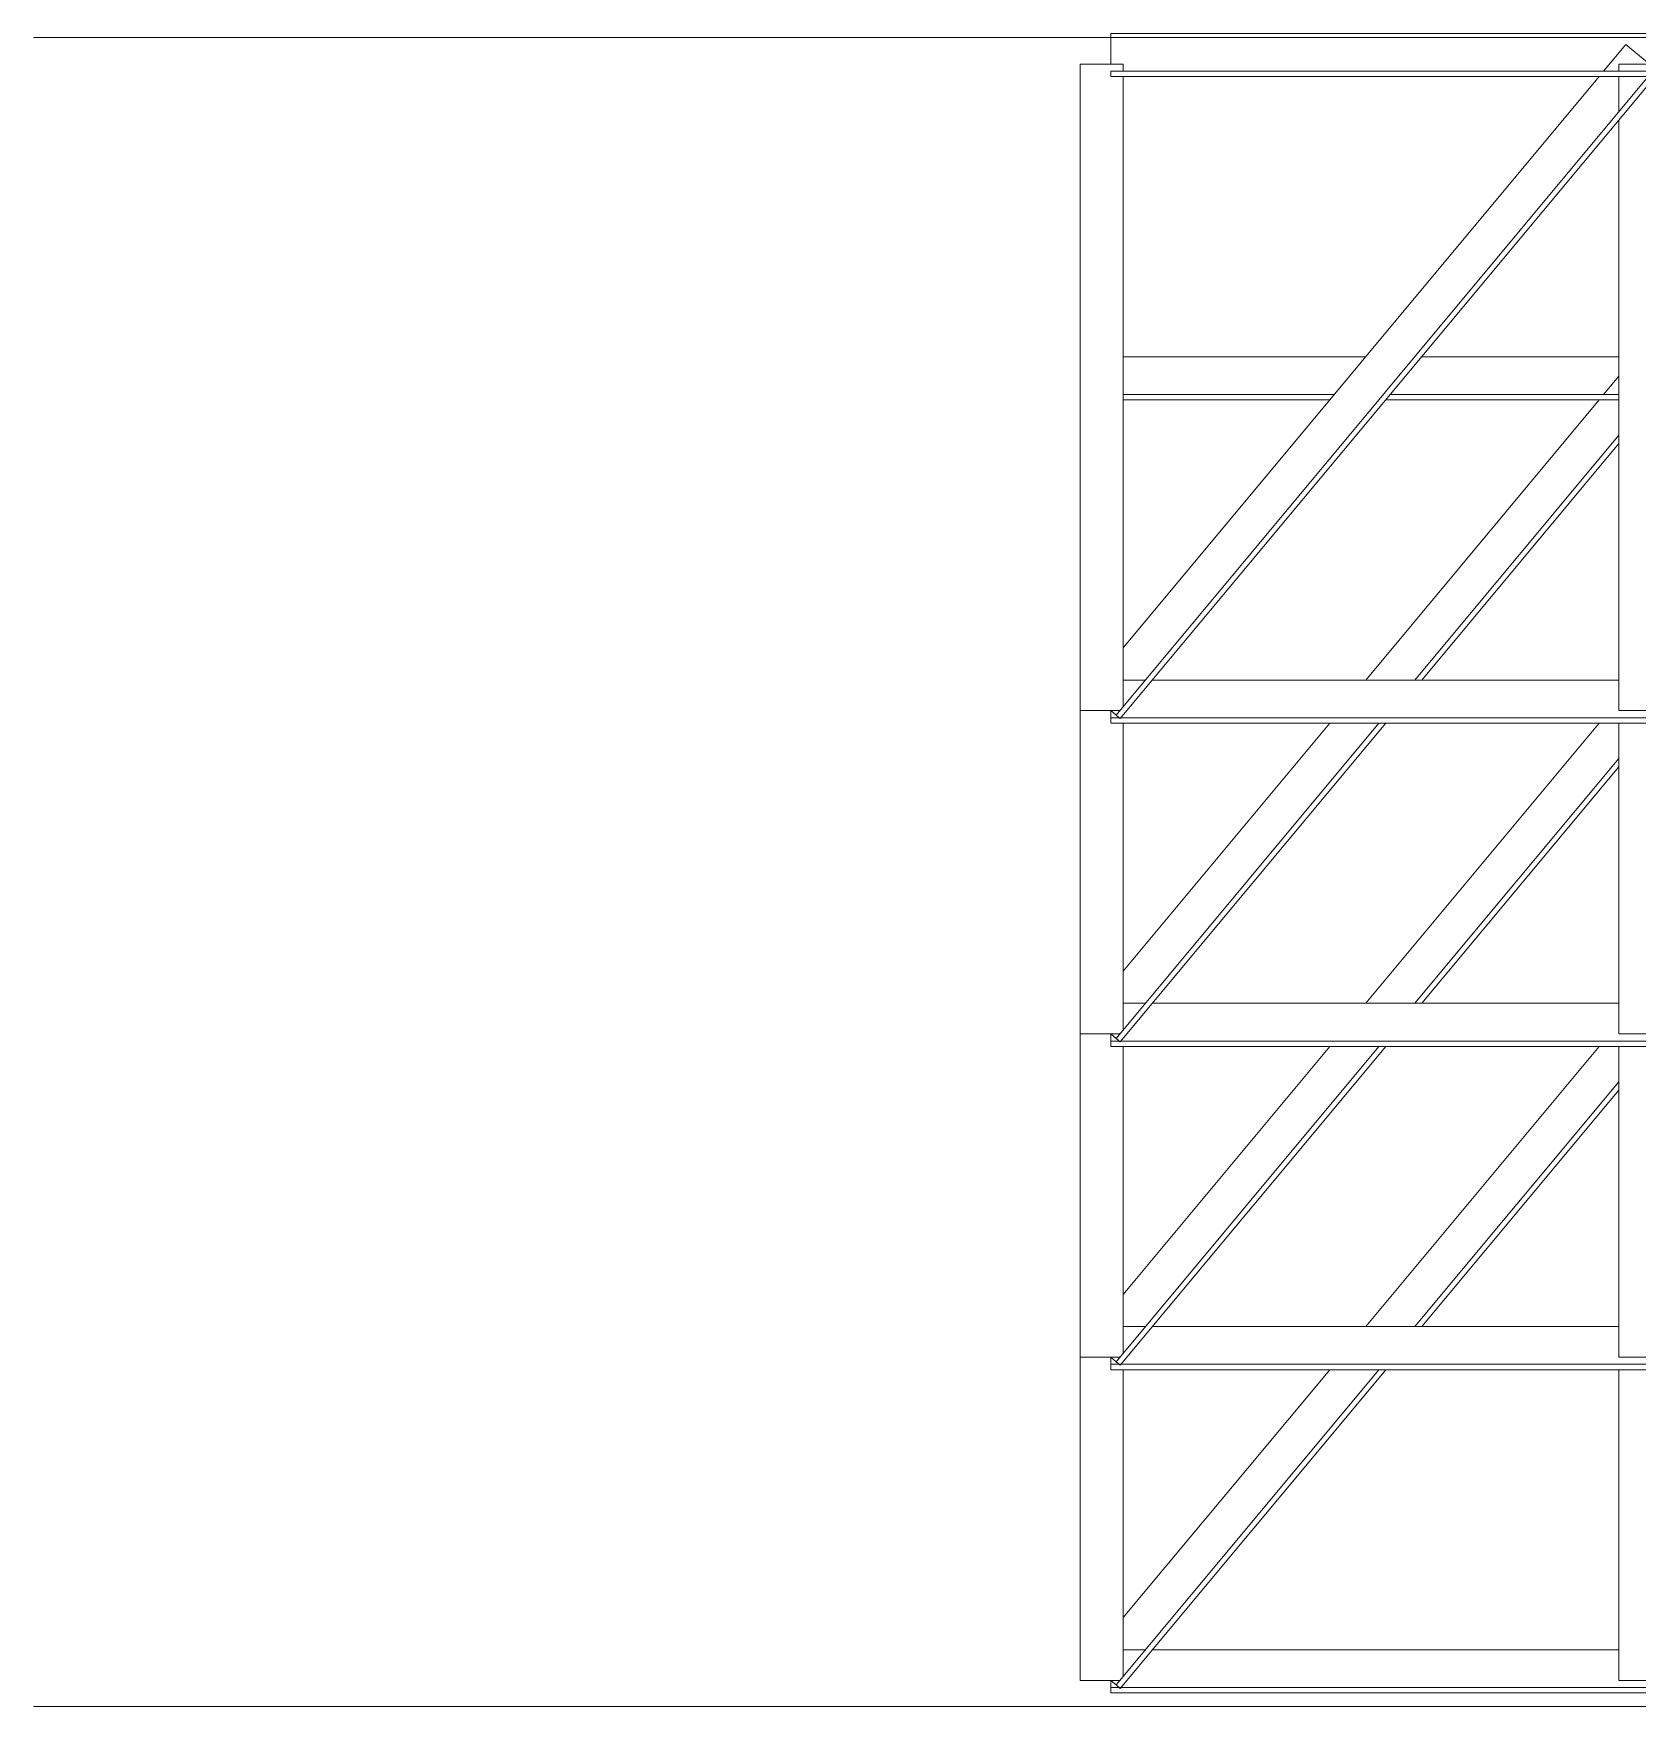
# Model space of a CAD drawing. Header units: inches. Extents: x -37 to 842, y -205 to 94.
# Drawn here: x 74.255 to 75.744, y -143.461 to -141.909 of the extents above; entities that cross this region are included whole.
import ezdxf

# ---------------------------------------------------------------- set-up
doc = ezdxf.new("R2010")
doc.units = ezdxf.units.IN
doc.header["$MEASUREMENT"] = 0
doc.linetypes.add('CYPE_RAYAPUNTOPUNTO', pattern=[0.45, 0.225, -0.075, 0, -0.075, 0, -0.075])
doc.layers.add('COTA_FORMAS', color=11, linetype='CYPE_RAYAPUNTOPUNTO', lineweight=0)
doc.layers.add('VISTAS DE CORTES', color=7, linetype='Continuous', lineweight=0)

# ---------------------------------------------------------------- blocks, each defined once
blk = doc.blocks.new('A$Ce7fd5475')
at = {"linetype": 'Continuous', "extrusion": (0, 1, 0)}
for p, q in [((1.4691, 3.9849), (1.4691, 4.0133)), ((1.4691, 4.0133), (2.4486, 4.0133)), ((1.9266, 3.9783), (1.9473, 4.0031)), ((1.9473, 4.0031), (1.9691, 3.9849)), ((1.4407, 3.3849), (1.4407, 3.9849)), ((1.4407, 3.9849), (1.4807, 3.9849)), ((1.4691, 3.9733), (1.4691, 3.9783)), ((1.4691, 3.9783), (2.4449, 3.9783)), ((1.4741, 3.3807), (1.9741, 3.9807)), ((1.478, 3.3775), (1.978, 3.9775)), ((1.4807, 3.9783), (1.4807, 3.9849)), ((1.9407, 3.9783), (1.9407, 3.9849)), ((1.9407, 3.9849), (1.9807, 3.9849)), ((1.4691, 3.9733), (2.4449, 3.9733)), ((1.4807, 3.3885), (1.4807, 3.9733)), ((1.4807, 3.4432), (1.9224, 3.9733)), ((1.9407, 3.9405), (1.9407, 3.9733)), ((1.9407, 3.3849), (1.9407, 3.9327)), ((1.4807, 3.7133), (1.7058, 3.7133)), ((1.7578, 3.7133), (1.9407, 3.7133)), ((1.9266, 3.6783), (1.9407, 3.6952)), ((1.4807, 3.6783), (1.6766, 3.6783)), ((1.4807, 3.6733), (1.6724, 3.6733)), ((1.7058, 3.4133), (1.9224, 3.6733)), ((1.7245, 3.6733), (1.9407, 3.6733)), ((1.7287, 3.6783), (1.9407, 3.6783)), ((1.7513, 3.4133), (1.9407, 3.6405)), ((1.7578, 3.4133), (1.9407, 3.6327)), ((1.4807, 3.4133), (1.5013, 3.4133)), ((1.5078, 3.4133), (1.9407, 3.4133)), ((1.4407, 3.3849), (1.4777, 3.3849)), ((1.4407, 3.0849), (1.4407, 3.3849)), ((1.4691, 3.3783), (1.4691, 3.3849)), ((1.4691, 3.3849), (1.4741, 3.3807)), ((1.9407, 3.3849), (1.9777, 3.3849)), ((1.4691, 3.3733), (1.4691, 3.3783)), ((1.4691, 3.3783), (2.4691, 3.3783)), ((1.4691, 3.3733), (2.4691, 3.3733)), ((1.4741, 3.3807), (1.478, 3.3775)), ((1.4741, 3.0807), (1.718, 3.3733)), ((1.478, 3.0775), (1.7245, 3.3733)), ((1.4807, 3.0885), (1.4807, 3.3733)), ((1.4807, 3.1432), (1.6724, 3.3733)), ((1.7058, 3.1133), (1.9224, 3.3733)), ((1.9407, 3.0849), (1.9407, 3.3733)), ((1.7513, 3.1133), (1.9407, 3.3405)), ((1.7578, 3.1133), (1.9407, 3.3327)), ((1.4807, 3.1133), (1.5013, 3.1133)), ((1.5078, 3.1133), (1.9407, 3.1133)), ((1.4407, 2.7849), (1.4407, 3.0849)), ((1.4407, 3.0849), (1.4777, 3.0849)), ((1.4691, 3.0783), (1.4691, 3.0849)), ((1.4691, 3.0849), (1.4741, 3.0807)), ((1.4691, 3.0733), (1.4691, 3.0783)), ((1.4691, 3.0783), (2.4486, 3.0783)), ((1.4741, 3.0807), (1.478, 3.0775)), ((1.9407, 3.0849), (1.9777, 3.0849)), ((1.4691, 3.0733), (2.4486, 3.0733)), ((1.4741, 2.7807), (1.718, 3.0733)), ((1.478, 2.7775), (1.7245, 3.0733)), ((1.4807, 2.7885), (1.4807, 3.0733)), ((1.4807, 2.8432), (1.6724, 3.0733)), ((1.7058, 2.8133), (1.9224, 3.0733)), ((1.9407, 2.7849), (1.9407, 3.0733)), ((1.7513, 2.8133), (1.9407, 3.0405)), ((1.7578, 2.8133), (1.9407, 3.0327)), ((1.4807, 2.8133), (1.5013, 2.8133)), ((1.5078, 2.8133), (1.9407, 2.8133)), ((1.4407, 2.4849), (1.4407, 2.7849)), ((1.4407, 2.7849), (1.4777, 2.7849)), ((1.4691, 2.7783), (1.4691, 2.7849)), ((1.4691, 2.7849), (1.4741, 2.7807)), ((1.4741, 2.7807), (1.478, 2.7775)), ((1.9407, 2.7849), (1.9777, 2.7849)), ((1.4691, 2.7733), (1.4691, 2.7783)), ((1.4691, 2.7783), (2.4486, 2.7783)), ((1.4691, 2.7733), (2.4486, 2.7733)), ((1.4741, 2.4807), (1.718, 2.7733)), ((1.478, 2.4775), (1.7245, 2.7733)), ((1.4807, 2.5432), (1.6724, 2.7733)), ((1.4807, 2.4885), (1.4807, 2.7733)), ((1.9407, 2.4849), (1.9407, 2.7733)), ((1.4807, 2.5133), (1.5013, 2.5133)), ((1.5078, 2.5133), (1.9407, 2.5133)), ((1.4407, 2.4849), (1.4777, 2.4849)), ((1.4691, 2.4783), (1.4691, 2.4849)), ((1.4691, 2.4849), (1.4741, 2.4807)), ((1.9407, 2.4849), (1.9777, 2.4849)), ((1.4691, 2.4733), (1.4691, 2.4783)), ((1.4691, 2.4783), (2.4174, 2.4783)), ((1.4691, 2.4733), (2.4174, 2.4733)), ((1.4741, 2.4807), (1.478, 2.4775))]:
    blk.add_line(p, q, dxfattribs=at)

msp = doc.modelspace()

# ---------------------------------------------------------------- linework, layer by layer
at = {"layer": 'COTA_FORMAS', "ltscale": 10}
for p, q in [((74.255, -141.9124), (100.9093, -141.9124)), ((74.255, -143.4611), (100.9093, -143.4611))]:
    msp.add_line(p, q, dxfattribs=at)

# ---------------------------------------------------------------- block references
at = {"layer": 'VISTAS DE CORTES'}
msp.add_blockref('A$Ce7fd5475', (73.7858, -145.9218), dxfattribs=at)

doc.saveas('drawing.dxf')
